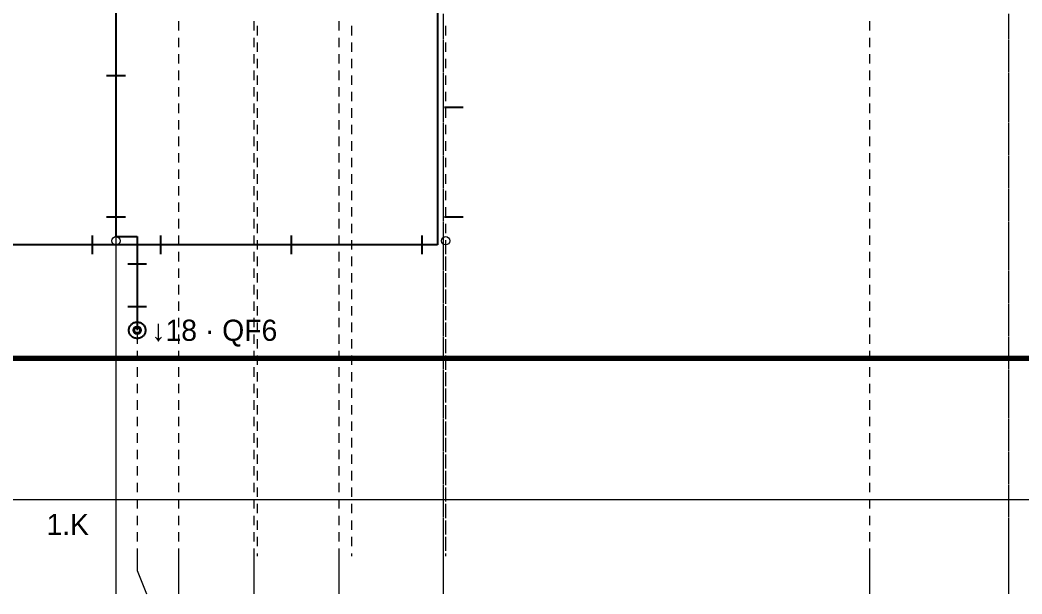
# Paper-space layout '08 Розгортки' of a CAD drawing. Header units: millimetres. Extents: x 0 to 841, y 0 to 594.
# Drawn here: x 273 to 358.1, y 127.1 to 175.8 of the extents above; entities that cross this region are included whole.
import ezdxf
from ezdxf.enums import TextEntityAlignment as Align

# ---------------------------------------------------------------- set-up
doc = ezdxf.new("R2010")
doc.units = ezdxf.units.MM
doc.linetypes.add('E_CABLE_DASH', pattern=[225, 150, -75])
for name, color, linetype in [('E-ELEV', 7, 'Continuous'), ('M-FIX', 7, 'Continuous'), ('W-CABLE-LIGHT', 1, 'E_CABLE_DASH'), ('W-CABLE-SOCKET', 1, 'E_CABLE_DASH')]:
    doc.layers.add(name, color=color, linetype=linetype)
doc.styles.add('PLEX_LIGHT', font='IBMPlexSans-Light.ttf')

psp = doc.layouts.new('08 Розгортки')

# ---------------------------------------------------------------- linework, layer by layer
at = {"layer": 'E-ELEV', "lineweight": 13, "true_color": 0xd9d3c8}
for p, q in [((308.947, 176.365), (308.947, 175.565)), ((356.947, 176.365), (356.947, 175.565)), ((281.147, 175.725), (281.147, 174.925)), ((286.467, 175.725), (286.467, 174.925)), ((292.867, 175.725), (292.867, 174.925)), ((293.147, 175.325), (293.147, 174.525)), ((300.067, 175.725), (300.067, 174.925)), ((301.147, 175.325), (301.147, 174.525)), ((308.947, 175.525), (308.947, 174.725)), ((308.947, 175.525), (308.947, 174.725)), ((309.147, 175.325), (309.147, 174.525)), ((345.147, 175.725), (345.147, 174.925)), ((356.947, 175.525), (356.947, 174.725)), ((356.947, 175.525), (356.947, 174.725)), ((308.947, 174.965), (308.947, 174.165)), ((356.947, 174.965), (356.947, 174.165)), ((281.147, 174.325), (281.147, 173.525)), ((286.467, 174.325), (286.467, 173.525)), ((292.867, 174.325), (292.867, 173.525)), ((293.147, 173.925), (293.147, 173.125)), ((300.067, 174.325), (300.067, 173.525)), ((301.147, 173.925), (301.147, 173.125)), ((308.947, 174.125), (308.947, 173.325)), ((308.947, 174.125), (308.947, 173.325)), ((309.147, 173.925), (309.147, 173.125)), ((345.147, 174.325), (345.147, 173.525)), ((356.947, 174.125), (356.947, 173.325)), ((356.947, 174.125), (356.947, 173.325)), ((281.147, 172.925), (281.147, 172.125)), ((286.467, 172.925), (286.467, 172.125)), ((292.867, 172.925), (292.867, 172.125)), ((300.067, 172.925), (300.067, 172.125)), ((308.947, 173.565), (308.947, 172.765)), ((345.147, 172.925), (345.147, 172.125)), ((356.947, 173.565), (356.947, 172.765)), ((293.147, 172.525), (293.147, 171.725)), ((301.147, 172.525), (301.147, 171.725)), ((308.947, 172.725), (308.947, 171.925)), ((308.947, 172.725), (308.947, 171.925)), ((308.947, 172.165), (308.947, 171.365)), ((309.147, 172.525), (309.147, 171.725)), ((356.947, 172.725), (356.947, 171.925)), ((356.947, 172.725), (356.947, 171.925)), ((356.947, 172.165), (356.947, 171.365)), ((281.147, 171.525), (281.147, 170.725)), ((286.467, 171.525), (286.467, 170.725)), ((292.867, 171.525), (292.867, 170.725)), ((293.147, 171.125), (293.147, 170.325)), ((300.067, 171.525), (300.067, 170.725)), ((301.147, 171.125), (301.147, 170.325)), ((308.947, 171.325), (308.947, 170.525)), ((308.947, 171.325), (308.947, 170.525)), ((309.147, 171.125), (309.147, 170.325)), ((345.147, 171.525), (345.147, 170.725)), ((356.947, 171.325), (356.947, 170.525)), ((356.947, 171.325), (356.947, 170.525)), ((308.947, 170.765), (308.947, 169.965)), ((356.947, 170.765), (356.947, 169.965)), ((281.147, 170.125), (281.147, 169.325)), ((286.467, 170.125), (286.467, 169.325)), ((292.867, 170.125), (292.867, 169.325)), ((293.147, 169.725), (293.147, 168.925)), ((300.067, 170.125), (300.067, 169.325)), ((301.147, 169.725), (301.147, 168.925)), ((308.947, 169.925), (308.947, 169.125)), ((308.947, 169.925), (308.947, 169.125)), ((308.947, 169.365), (308.947, 168.565)), ((309.147, 169.725), (309.147, 168.925)), ((345.147, 170.125), (345.147, 169.325)), ((356.947, 169.925), (356.947, 169.125)), ((356.947, 169.925), (356.947, 169.125)), ((356.947, 169.365), (356.947, 168.565)), ((281.147, 168.725), (281.147, 167.925)), ((286.467, 168.725), (286.467, 167.925)), ((292.867, 168.725), (292.867, 167.925)), ((300.067, 168.725), (300.067, 167.925)), ((308.947, 168.525), (308.947, 167.725)), ((308.947, 168.525), (308.947, 167.725)), ((345.147, 168.725), (345.147, 167.925)), ((356.947, 168.525), (356.947, 167.725)), ((356.947, 168.525), (356.947, 167.725)), ((293.147, 168.325), (293.147, 167.525)), ((301.147, 168.325), (301.147, 167.525)), ((308.947, 167.965), (308.947, 167.165)), ((309.147, 168.325), (309.147, 167.525)), ((356.947, 167.965), (356.947, 167.165)), ((281.147, 167.325), (281.147, 166.525)), ((286.467, 167.325), (286.467, 166.525)), ((292.867, 167.325), (292.867, 166.525)), ((293.147, 166.925), (293.147, 166.125)), ((300.067, 167.325), (300.067, 166.525)), ((301.147, 166.925), (301.147, 166.125)), ((308.947, 167.125), (308.947, 166.325)), ((308.947, 167.125), (308.947, 166.325)), ((309.147, 166.925), (309.147, 166.125)), ((345.147, 167.325), (345.147, 166.525)), ((356.947, 167.125), (356.947, 166.325)), ((356.947, 167.125), (356.947, 166.325)), ((308.947, 166.565), (308.947, 165.765)), ((356.947, 166.565), (356.947, 165.765)), ((281.147, 165.925), (281.147, 165.125)), ((286.467, 165.925), (286.467, 165.125)), ((292.867, 165.925), (292.867, 165.125)), ((293.147, 165.525), (293.147, 164.725)), ((300.067, 165.925), (300.067, 165.125)), ((301.147, 165.525), (301.147, 164.725)), ((308.947, 165.725), (308.947, 164.925)), ((308.947, 165.725), (308.947, 164.925)), ((308.947, 165.165), (308.947, 164.365)), ((309.147, 165.525), (309.147, 164.725)), ((345.147, 165.925), (345.147, 165.125)), ((356.947, 165.725), (356.947, 164.925)), ((356.947, 165.725), (356.947, 164.925)), ((356.947, 165.165), (356.947, 164.365)), ((281.147, 164.525), (281.147, 163.725)), ((286.467, 164.525), (286.467, 163.725)), ((292.867, 164.525), (292.867, 163.725)), ((300.067, 164.525), (300.067, 163.725)), ((308.947, 164.325), (308.947, 163.525)), ((308.947, 164.325), (308.947, 163.525)), ((345.147, 164.525), (345.147, 163.725)), ((356.947, 164.325), (356.947, 163.525)), ((356.947, 164.325), (356.947, 163.525)), ((293.147, 164.125), (293.147, 163.325)), ((301.147, 164.125), (301.147, 163.325)), ((308.947, 163.765), (308.947, 162.965)), ((309.147, 164.125), (309.147, 163.325)), ((356.947, 163.765), (356.947, 162.965)), ((281.147, 163.125), (281.147, 162.325)), ((286.467, 163.125), (286.467, 162.325)), ((292.867, 163.125), (292.867, 162.325)), ((293.147, 162.725), (293.147, 161.925)), ((300.067, 163.125), (300.067, 162.325)), ((301.147, 162.725), (301.147, 161.925)), ((308.947, 162.925), (308.947, 162.125)), ((308.947, 162.925), (308.947, 162.125)), ((309.147, 162.725), (309.147, 161.925)), ((345.147, 163.125), (345.147, 162.325)), ((356.947, 162.925), (356.947, 162.125)), ((356.947, 162.925), (356.947, 162.125)), ((281.147, 161.725), (281.147, 160.925)), ((286.467, 161.725), (286.467, 160.925)), ((292.867, 161.725), (292.867, 160.925)), ((300.067, 161.725), (300.067, 160.925)), ((308.947, 162.365), (308.947, 161.565)), ((345.147, 161.725), (345.147, 160.925)), ((356.947, 162.365), (356.947, 161.565)), ((293.147, 161.325), (293.147, 160.525)), ((301.147, 161.325), (301.147, 160.525)), ((308.947, 161.525), (308.947, 160.725)), ((308.947, 161.525), (308.947, 160.725)), ((308.947, 160.965), (308.947, 160.165)), ((309.147, 161.325), (309.147, 160.525)), ((356.947, 161.525), (356.947, 160.725)), ((356.947, 161.525), (356.947, 160.725)), ((356.947, 160.965), (356.947, 160.165)), ((281.147, 160.325), (281.147, 159.525)), ((286.467, 160.325), (286.467, 159.525)), ((292.867, 160.325), (292.867, 159.525)), ((300.067, 160.325), (300.067, 159.525)), ((308.947, 160.125), (308.947, 159.325)), ((308.947, 160.125), (308.947, 159.325)), ((345.147, 160.325), (345.147, 159.525)), ((356.947, 160.125), (356.947, 159.325)), ((356.947, 160.125), (356.947, 159.325)), ((293.147, 159.925), (293.147, 159.125)), ((301.147, 159.925), (301.147, 159.125)), ((308.947, 159.565), (308.947, 158.765)), ((309.147, 159.925), (309.147, 159.125)), ((356.947, 159.565), (356.947, 158.765)), ((281.147, 158.925), (281.147, 158.125)), ((286.467, 158.925), (286.467, 158.125)), ((292.867, 158.925), (292.867, 158.125)), ((293.147, 158.525), (293.147, 157.725)), ((300.067, 158.925), (300.067, 158.125)), ((301.147, 158.525), (301.147, 157.725)), ((308.947, 158.725), (308.947, 157.925)), ((308.947, 158.725), (308.947, 157.925)), ((309.147, 158.525), (309.147, 157.725)), ((345.147, 158.925), (345.147, 158.125)), ((356.947, 158.725), (356.947, 157.925)), ((356.947, 158.725), (356.947, 157.925)), ((281.147, 157.525), (281.147, 156.725)), ((286.467, 157.525), (286.467, 156.725)), ((292.867, 157.525), (292.867, 156.725)), ((300.067, 157.525), (300.067, 156.725)), ((308.947, 158.165), (308.947, 157.365)), ((345.147, 157.525), (345.147, 156.725)), ((356.947, 158.165), (356.947, 157.365)), ((281.147, 156.725), (281.147, 155.925)), ((293.147, 157.125), (293.147, 156.325)), ((301.147, 157.125), (301.147, 156.325)), ((308.947, 157.325), (308.947, 156.525)), ((308.947, 157.325), (308.947, 156.525)), ((308.947, 156.765), (308.947, 155.965)), ((309.147, 157.125), (309.147, 156.325)), ((309.147, 156.725), (309.147, 155.925)), ((356.947, 157.325), (356.947, 156.525)), ((356.947, 157.325), (356.947, 156.525)), ((356.947, 156.765), (356.947, 155.965)), ((281.147, 156.125), (281.147, 155.325)), ((286.467, 156.125), (286.467, 155.325)), ((292.867, 156.125), (292.867, 155.325)), ((300.067, 156.125), (300.067, 155.325)), ((308.947, 155.925), (308.947, 155.125)), ((308.947, 155.925), (308.947, 155.125)), ((345.147, 156.125), (345.147, 155.325)), ((356.947, 155.925), (356.947, 155.125)), ((356.947, 155.925), (356.947, 155.125)), ((281.147, 155.325), (281.147, 154.525)), ((293.147, 155.725), (293.147, 154.925)), ((301.147, 155.725), (301.147, 154.925)), ((308.947, 155.365), (308.947, 154.565)), ((309.147, 155.725), (309.147, 154.925)), ((309.147, 155.325), (309.147, 154.525)), ((356.947, 155.365), (356.947, 154.565)), ((281.147, 154.725), (281.147, 153.925)), ((286.467, 154.725), (286.467, 153.925)), ((292.867, 154.725), (292.867, 153.925)), ((293.147, 154.325), (293.147, 153.525)), ((300.067, 154.725), (300.067, 153.925)), ((301.147, 154.325), (301.147, 153.525)), ((308.947, 154.525), (308.947, 153.725)), ((308.947, 154.525), (308.947, 153.725)), ((309.147, 154.325), (309.147, 153.525)), ((345.147, 154.725), (345.147, 153.925)), ((356.947, 154.525), (356.947, 153.725)), ((356.947, 154.525), (356.947, 153.725)), ((281.147, 153.925), (281.147, 153.125)), ((281.147, 153.325), (281.147, 152.525)), ((286.467, 153.325), (286.467, 152.525)), ((292.867, 153.325), (292.867, 152.525)), ((300.067, 153.325), (300.067, 152.525)), ((308.947, 153.965), (308.947, 153.165)), ((309.147, 153.925), (309.147, 153.125)), ((345.147, 153.325), (345.147, 152.525)), ((356.947, 153.965), (356.947, 153.165)), ((281.147, 152.525), (281.147, 151.725)), ((293.147, 152.925), (293.147, 152.125)), ((301.147, 152.925), (301.147, 152.125)), ((308.947, 153.125), (308.947, 152.325)), ((308.947, 153.125), (308.947, 152.325)), ((308.947, 152.565), (308.947, 151.765)), ((309.147, 152.925), (309.147, 152.125)), ((309.147, 152.525), (309.147, 151.725)), ((356.947, 153.125), (356.947, 152.325)), ((356.947, 153.125), (356.947, 152.325)), ((356.947, 152.565), (356.947, 151.765)), ((281.147, 151.925), (281.147, 151.125)), ((286.467, 151.925), (286.467, 151.125)), ((292.867, 151.925), (292.867, 151.125)), ((293.147, 151.525), (293.147, 150.725)), ((300.067, 151.925), (300.067, 151.125)), ((301.147, 151.525), (301.147, 150.725)), ((308.947, 151.725), (308.947, 150.925)), ((308.947, 151.725), (308.947, 150.925)), ((309.147, 151.525), (309.147, 150.725)), ((345.147, 151.925), (345.147, 151.125)), ((356.947, 151.725), (356.947, 150.925)), ((356.947, 151.725), (356.947, 150.925)), ((281.147, 151.125), (281.147, 150.325)), ((308.947, 151.165), (308.947, 150.365)), ((309.147, 151.125), (309.147, 150.325)), ((356.947, 151.165), (356.947, 150.365)), ((281.147, 150.525), (281.147, 149.725)), ((286.467, 150.525), (286.467, 149.725)), ((292.867, 150.525), (292.867, 149.725)), ((293.147, 150.125), (293.147, 149.325)), ((300.067, 150.525), (300.067, 149.725)), ((301.147, 150.125), (301.147, 149.325)), ((308.947, 150.325), (308.947, 149.525)), ((308.947, 150.325), (308.947, 149.525)), ((309.147, 150.125), (309.147, 149.325)), ((345.147, 150.525), (345.147, 149.725)), ((356.947, 150.325), (356.947, 149.525)), ((356.947, 150.325), (356.947, 149.525)), ((281.147, 149.725), (281.147, 148.925)), ((281.147, 149.125), (281.147, 148.325)), ((282.947, 149.125), (282.947, 148.325)), ((286.467, 149.125), (286.467, 148.325)), ((292.867, 149.125), (292.867, 148.325)), ((300.067, 149.125), (300.067, 148.325)), ((308.947, 149.765), (308.947, 148.965)), ((309.147, 149.725), (309.147, 148.925)), ((345.147, 149.125), (345.147, 148.325)), ((356.947, 149.765), (356.947, 148.965)), ((281.147, 148.325), (281.147, 147.525)), ((293.147, 148.725), (293.147, 147.925)), ((301.147, 148.725), (301.147, 147.925)), ((308.947, 148.925), (308.947, 148.125)), ((308.947, 148.925), (308.947, 148.125)), ((308.947, 148.365), (308.947, 147.565)), ((309.147, 148.725), (309.147, 147.925)), ((309.147, 148.325), (309.147, 147.525)), ((356.947, 148.925), (356.947, 148.125)), ((356.947, 148.925), (356.947, 148.125)), ((356.947, 148.365), (356.947, 147.565)), ((281.147, 147.725), (281.147, 146.925)), ((282.947, 147.725), (282.947, 146.925)), ((286.467, 147.725), (286.467, 146.925)), ((292.867, 147.725), (292.867, 146.925)), ((293.147, 147.325), (293.147, 146.525)), ((300.067, 147.725), (300.067, 146.925)), ((301.147, 147.325), (301.147, 146.525)), ((308.947, 147.525), (308.947, 146.725)), ((308.947, 147.525), (308.947, 146.725)), ((309.147, 147.325), (309.147, 146.525)), ((345.147, 147.725), (345.147, 146.925)), ((356.947, 147.525), (356.947, 146.725)), ((356.947, 147.525), (356.947, 146.725)), ((281.147, 146.925), (281.147, 146.125)), ((308.947, 146.965), (308.947, 146.165)), ((309.147, 146.925), (309.147, 146.125)), ((356.947, 146.965), (356.947, 146.165)), ((281.147, 146.325), (281.147, 145.525)), ((281.147, 145.525), (281.147, 144.725)), ((282.947, 146.325), (282.947, 145.525)), ((286.467, 146.325), (286.467, 145.525)), ((292.867, 146.325), (292.867, 145.525)), ((293.147, 145.925), (293.147, 145.125)), ((300.067, 146.325), (300.067, 145.525)), ((301.147, 145.925), (301.147, 145.125)), ((308.947, 146.125), (308.947, 145.325)), ((308.947, 146.125), (308.947, 145.325)), ((308.947, 145.565), (308.947, 144.765)), ((309.147, 145.925), (309.147, 145.125)), ((309.147, 145.525), (309.147, 144.725)), ((345.147, 146.325), (345.147, 145.525)), ((356.947, 146.125), (356.947, 145.325)), ((356.947, 146.125), (356.947, 145.325)), ((356.947, 145.565), (356.947, 144.765)), ((281.147, 144.925), (281.147, 144.125)), ((282.947, 144.925), (282.947, 144.125)), ((286.467, 144.925), (286.467, 144.125)), ((292.867, 144.925), (292.867, 144.125)), ((300.067, 144.925), (300.067, 144.125)), ((308.947, 144.725), (308.947, 143.925)), ((308.947, 144.725), (308.947, 143.925)), ((345.147, 144.925), (345.147, 144.125)), ((356.947, 144.725), (356.947, 143.925)), ((356.947, 144.725), (356.947, 143.925)), ((281.147, 144.125), (281.147, 143.325)), ((293.147, 144.525), (293.147, 143.725)), ((301.147, 144.525), (301.147, 143.725)), ((308.947, 144.165), (308.947, 143.365)), ((309.147, 144.525), (309.147, 143.725)), ((309.147, 144.125), (309.147, 143.325)), ((356.947, 144.165), (356.947, 143.365)), ((281.147, 143.525), (281.147, 142.725)), ((282.947, 143.525), (282.947, 142.725)), ((286.467, 143.525), (286.467, 142.725)), ((292.867, 143.525), (292.867, 142.725)), ((293.147, 143.125), (293.147, 142.325)), ((300.067, 143.525), (300.067, 142.725)), ((301.147, 143.125), (301.147, 142.325)), ((308.947, 143.325), (308.947, 142.525)), ((308.947, 143.325), (308.947, 142.525)), ((309.147, 143.125), (309.147, 142.325)), ((345.147, 143.525), (345.147, 142.725)), ((356.947, 143.325), (356.947, 142.525)), ((356.947, 143.325), (356.947, 142.525)), ((281.147, 142.725), (281.147, 141.925)), ((281.147, 142.125), (281.147, 141.325)), ((282.947, 142.125), (282.947, 141.325)), ((286.467, 142.125), (286.467, 141.325)), ((292.867, 142.125), (292.867, 141.325)), ((300.067, 142.125), (300.067, 141.325)), ((308.947, 142.765), (308.947, 141.965)), ((309.147, 142.725), (309.147, 141.925)), ((345.147, 142.125), (345.147, 141.325)), ((356.947, 142.765), (356.947, 141.965)), ((281.147, 141.325), (281.147, 140.525)), ((293.147, 141.725), (293.147, 140.925)), ((301.147, 141.725), (301.147, 140.925)), ((308.947, 141.925), (308.947, 141.125)), ((308.947, 141.925), (308.947, 141.125)), ((308.947, 141.365), (308.947, 140.565)), ((309.147, 141.725), (309.147, 140.925)), ((309.147, 141.325), (309.147, 140.525)), ((356.947, 141.925), (356.947, 141.125)), ((356.947, 141.925), (356.947, 141.125)), ((356.947, 141.365), (356.947, 140.565)), ((281.147, 140.725), (281.147, 139.925)), ((282.947, 140.725), (282.947, 139.925)), ((286.467, 140.725), (286.467, 139.925)), ((292.867, 140.725), (292.867, 139.925)), ((300.067, 140.725), (300.067, 139.925)), ((308.947, 140.525), (308.947, 139.725)), ((308.947, 140.525), (308.947, 139.725)), ((345.147, 140.725), (345.147, 139.925)), ((356.947, 140.525), (356.947, 139.725)), ((356.947, 140.525), (356.947, 139.725)), ((281.147, 139.925), (281.147, 139.125)), ((293.147, 140.325), (293.147, 139.525)), ((301.147, 140.325), (301.147, 139.525)), ((308.947, 139.965), (308.947, 139.165)), ((309.147, 140.325), (309.147, 139.525)), ((309.147, 139.925), (309.147, 139.125)), ((356.947, 139.965), (356.947, 139.165)), ((281.147, 139.325), (281.147, 138.525)), ((282.947, 139.325), (282.947, 138.525)), ((286.467, 139.325), (286.467, 138.525)), ((292.867, 139.325), (292.867, 138.525)), ((293.147, 138.925), (293.147, 138.125)), ((300.067, 139.325), (300.067, 138.525)), ((301.147, 138.925), (301.147, 138.125)), ((308.947, 139.125), (308.947, 138.325)), ((308.947, 139.125), (308.947, 138.325)), ((309.147, 138.925), (309.147, 138.125)), ((345.147, 139.325), (345.147, 138.525)), ((356.947, 139.125), (356.947, 138.325)), ((356.947, 139.125), (356.947, 138.325)), ((281.147, 138.525), (281.147, 137.725)), ((281.147, 137.925), (281.147, 137.125)), ((282.947, 137.925), (282.947, 137.125)), ((286.467, 137.925), (286.467, 137.125)), ((292.867, 137.925), (292.867, 137.125)), ((300.067, 137.925), (300.067, 137.125)), ((308.947, 138.565), (308.947, 137.765)), ((309.147, 138.525), (309.147, 137.725)), ((345.147, 137.925), (345.147, 137.125)), ((356.947, 138.565), (356.947, 137.765)), ((281.147, 137.125), (281.147, 136.325)), ((293.147, 137.525), (293.147, 136.725)), ((301.147, 137.525), (301.147, 136.725)), ((308.947, 137.725), (308.947, 136.925)), ((308.947, 137.725), (308.947, 136.925)), ((308.947, 137.165), (308.947, 136.365)), ((309.147, 137.525), (309.147, 136.725)), ((309.147, 137.125), (309.147, 136.325)), ((356.947, 137.725), (356.947, 136.925)), ((356.947, 137.725), (356.947, 136.925)), ((356.947, 137.165), (356.947, 136.365)), ((281.147, 136.525), (281.147, 135.725)), ((282.947, 136.525), (282.947, 135.725)), ((286.467, 136.525), (286.467, 135.725)), ((292.867, 136.525), (292.867, 135.725)), ((300.067, 136.525), (300.067, 135.725)), ((308.947, 136.325), (308.947, 135.525)), ((308.947, 136.325), (308.947, 135.525)), ((345.147, 136.525), (345.147, 135.725)), ((356.947, 136.325), (356.947, 135.525)), ((356.947, 136.325), (356.947, 135.525)), ((281.147, 135.725), (281.147, 134.925)), ((293.147, 136.125), (293.147, 135.325)), ((301.147, 136.125), (301.147, 135.325)), ((308.947, 135.765), (308.947, 134.965)), ((309.147, 136.125), (309.147, 135.325)), ((309.147, 135.725), (309.147, 134.925)), ((356.947, 135.765), (356.947, 134.965)), ((281.147, 135.125), (281.147, 134.325)), ((282.947, 135.125), (282.947, 134.325)), ((286.467, 135.125), (286.467, 134.325)), ((292.867, 135.125), (292.867, 134.325)), ((293.147, 134.725), (293.147, 133.925)), ((300.067, 135.125), (300.067, 134.325)), ((301.147, 134.725), (301.147, 133.925)), ((308.947, 134.925), (308.947, 134.125)), ((308.947, 134.925), (308.947, 134.125)), ((309.147, 134.725), (309.147, 133.925)), ((345.147, 135.125), (345.147, 134.325)), ((356.947, 134.925), (356.947, 134.125)), ((356.947, 134.925), (356.947, 134.125)), ((281.147, 134.325), (281.147, 133.525)), ((281.147, 133.725), (281.147, 132.925)), ((282.947, 133.725), (282.947, 132.925)), ((286.467, 133.725), (286.467, 132.925)), ((292.867, 133.725), (292.867, 132.925)), ((300.067, 133.725), (300.067, 132.925)), ((308.947, 134.365), (308.947, 133.565)), ((309.147, 134.325), (309.147, 133.525)), ((345.147, 133.725), (345.147, 132.925)), ((356.947, 134.365), (356.947, 133.565)), ((281.147, 132.925), (281.147, 132.125)), ((293.147, 133.325), (293.147, 132.525)), ((301.147, 133.325), (301.147, 132.525)), ((308.947, 133.525), (308.947, 132.725)), ((308.947, 133.525), (308.947, 132.725)), ((308.947, 132.965), (308.947, 132.165)), ((309.147, 133.325), (309.147, 132.525)), ((309.147, 132.925), (309.147, 132.125)), ((356.947, 133.525), (356.947, 132.725)), ((356.947, 133.525), (356.947, 132.725)), ((356.947, 132.965), (356.947, 132.165)), ((281.147, 132.325), (281.147, 131.525)), ((282.947, 132.325), (282.947, 131.525)), ((286.467, 132.325), (286.467, 131.525)), ((292.867, 132.325), (292.867, 131.525)), ((293.147, 131.925), (293.147, 131.125)), ((300.067, 132.325), (300.067, 131.525)), ((301.147, 131.925), (301.147, 131.125)), ((308.947, 132.125), (308.947, 131.325)), ((308.947, 132.125), (308.947, 131.325)), ((309.147, 131.925), (309.147, 131.125)), ((345.147, 132.325), (345.147, 131.525)), ((356.947, 132.125), (356.947, 131.325)), ((356.947, 132.125), (356.947, 131.325)), ((281.147, 131.525), (281.147, 130.725)), ((308.947, 131.565), (308.947, 130.765)), ((309.147, 131.525), (309.147, 130.725)), ((356.947, 131.565), (356.947, 130.765)), ((281.147, 130.925), (281.147, 130.275)), ((282.947, 130.925), (282.947, 130.275)), ((286.467, 130.925), (286.467, 130.275)), ((292.867, 130.925), (292.867, 130.275)), ((293.147, 130.525), (293.147, 130.275)), ((300.067, 130.925), (300.067, 130.275)), ((301.147, 130.525), (301.147, 130.275)), ((308.947, 130.725), (308.947, 130.275)), ((308.947, 130.725), (308.947, 130.275)), ((309.147, 130.525), (309.147, 130.275)), ((345.147, 130.925), (345.147, 130.275)), ((356.947, 130.725), (356.947, 130.275)), ((356.947, 130.725), (356.947, 130.275))]:
    psp.add_line(p, q, dxfattribs=at)
at = {"layer": 'E-ELEV', "lineweight": 13, "true_color": 0x29251f}
for p, q in [((281.147, 130.275), (281.147, 129.075)), ((282.947, 130.275), (282.947, 129.075)), ((286.467, 130.275), (286.467, 129.075)), ((292.867, 130.275), (292.867, 129.075)), ((300.067, 130.275), (300.067, 129.075)), ((308.947, 130.275), (308.947, 129.075)), ((345.147, 130.275), (345.147, 129.075)), ((356.947, 130.275), (356.947, 129.075)), ((281.147, 129.075), (281.147, 127.075)), ((282.947, 129.075), (283.747, 127.075)), ((286.467, 129.075), (286.467, 127.075)), ((292.867, 129.075), (292.867, 127.075)), ((300.067, 129.075), (300.067, 127.075)), ((308.947, 129.075), (308.947, 127.075)), ((345.147, 129.075), (345.147, 127.075)), ((356.947, 129.075), (356.947, 127.075))]:
    psp.add_line(p, q, dxfattribs=at)
at = {"layer": 'E-ELEV', "lineweight": 13, "true_color": 0xd9d3c8}
psp.add_lwpolyline([(165.147, 135.075), (165.147, 241.075), (83.147, 241.075), (83.147, 308.315), (171.267, 308.315), (171.267, 294.315), (396.947, 294.315), (396.947, 135.075), (165.147, 135.075)], close=True, dxfattribs=at)
at = {"layer": 'E-ELEV', "lineweight": 70, "true_color": 0x29251f}
psp.add_lwpolyline([(169.147, 147.075), (169.147, 241.075), (193.147, 241.075), (193.147, 245.075), (95.147, 245.075), (95.147, 303.515), (166.467, 303.515), (166.467, 289.515), (384.947, 289.515), (384.947, 147.075)], close=True, dxfattribs=at)
at = {"layer": 'E-ELEV', "lineweight": 13, "true_color": 0x9a9288}
for centre in [(281.147, 157.075), (309.147, 157.075), (282.947, 149.475)]:
    psp.add_circle(centre, 0.35, dxfattribs=at)
at = {"layer": 'M-FIX', "lineweight": 25, "true_color": 0x29251f}
for p, q in [((281.947, 171.075), (280.347, 171.075)), ((310.647, 168.408), (309.047, 168.408)), ((281.947, 159.075), (280.347, 159.075)), ((310.647, 159.075), (309.047, 159.075)), ((279.147, 155.925), (279.147, 157.525)), ((284.947, 155.925), (284.947, 157.525)), ((296.047, 155.925), (296.047, 157.525)), ((307.147, 155.925), (307.147, 157.525)), ((283.747, 155.075), (282.147, 155.075)), ((283.747, 151.475), (282.147, 151.475))]:
    psp.add_line(p, q, dxfattribs=at)
at = {"layer": 'W-CABLE-LIGHT', "lineweight": 25, "true_color": 0xf28e2b}
psp.add_lwpolyline([(308.447, 205.075), (308.447, 156.725), (259.747, 156.725), (259.747, 151.596)], dxfattribs=at)
at = {"layer": 'W-CABLE-SOCKET', "lineweight": 25, "true_color": 0x4e79a7}
psp.add_lwpolyline([(281.147, 281.075), (281.147, 157.425), (282.947, 157.425), (282.947, 149.475)], dxfattribs=at)
for radius in [0.7, 0.233]:
    psp.add_circle((282.947, 149.475), radius, dxfattribs=at)

# ---------------------------------------------------------------- texts
at = {"layer": 'E-ELEV', "true_color": 0x9a9288, "style": 'PLEX_LIGHT'}
psp.add_text('1.K', height=1.8, dxfattribs=at).set_placement((277.047, 132.975), align=Align.MIDDLE_CENTER)
at = {"layer": 'W-CABLE-SOCKET', "true_color": 0x29251f, "style": 'PLEX_LIGHT'}
psp.add_text('↓18 · QF6', height=1.8, dxfattribs=at).set_placement((284.147, 149.475), align=Align.MIDDLE_LEFT)

doc.saveas('drawing.dxf')
